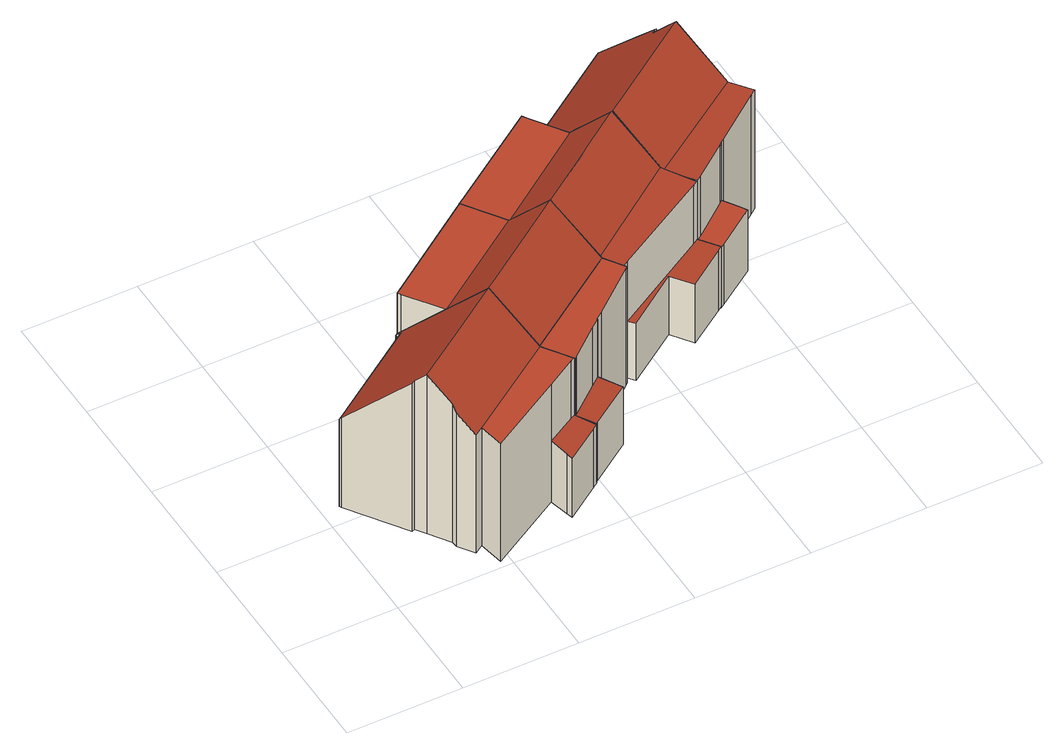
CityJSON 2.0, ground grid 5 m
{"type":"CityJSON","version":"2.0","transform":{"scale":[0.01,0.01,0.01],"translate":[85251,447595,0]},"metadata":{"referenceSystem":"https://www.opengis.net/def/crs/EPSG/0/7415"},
"CityObjects":{
"building1":{"type":"Building","attributes":{"dak_type":"slanted","data_area":33.09,"data_coverage":0.844,"geconstateerd":false,"gid":18956841,"h_dak_50p":6.4,"h_dak_70p":7.19,"h_dak_max":8.37,"h_dak_min":3.15,"h_maaiveld":0.088,"kas_warenhuis":false,"lod11_replace":false,"ondergronds_type":"above ground","oorspronkelijkbouwjaar":1912,"pw_actueel":"yes","pw_bron":"ahn3","reconstructie_methode":"tudelft3d-geoflow","reconstruction_skipped":false,"rmse_lod12":1.42,"rmse_lod13":1.32,"rmse_lod22":0.034,"rn":1,"status":"Pand in gebruik","t_run":77.62,"val3dity_codes_lod12":"[]","val3dity_codes_lod13":"[]","val3dity_codes_lod22":"[]"},"children":["building1-1"]},
"building1-1":{"type":"BuildingPart","parents":["building1"],"geometry":[{"type":"Solid","lod":"2.2","boundaries":[[[[0,1,2,3,4,5,6,7,8,9,10,11,12,13,14,15,16,17,18,19,20,21,22,23,24,25,26]],[[27,19,18,28]],[[29,22,21,30]],[[31,32,30,33]],[[34,15,14,35]],[[35,14,13,36]],[[37,16,15,34]],[[38,5,4,39]],[[40,11,10,41]],[[42,0,26,43]],[[44,25,24,45]],[[43,26,25,44]],[[46,23,22,29]],[[47,20,19,27]],[[48,9,8,49]],[[45,24,23,46]],[[36,13,12,50]],[[51,7,6,52]],[[33,30,21,20,47]],[[53,3,2,54]],[[54,2,1,55]],[[55,1,0,42,56]],[[56,42,32,31]],[[41,10,9,48]],[[50,12,11,40]],[[49,8,7,51]],[[57,17,16,37]],[[28,18,17,57]],[[52,6,5,38]],[[39,4,3,53]],[[30,32,42,43,44,45,46,29]],[[47,58,54,55,56,31,33]],[[52,59,60,61,57,37,34,35,36,50,40,41,48,49,51]],[[61,60,59,52,38,39,53,54,58,47,27,28,57]]]],"semantics":{"surfaces":[{"type":"GroundSurface"},{"type":"WallSurface","on_footprint_edge":true},{"type":"WallSurface","on_footprint_edge":false},{"type":"RoofSurface"}],"values":[[0,1,1,2,1,1,1,1,1,1,1,1,1,1,1,1,1,1,1,1,1,1,2,1,1,1,1,1,1,1,3,3,3,3]]}}]},
"building2":{"type":"Building","attributes":{"dak_type":"slanted","data_area":33.53,"data_coverage":0.82,"geconstateerd":false,"gid":18956847,"h_dak_50p":6.51,"h_dak_70p":7.11,"h_dak_max":8.35,"h_dak_min":3.14,"h_maaiveld":0.136,"kas_warenhuis":false,"lod11_replace":false,"ondergronds_type":"above ground","oorspronkelijkbouwjaar":1912,"pw_actueel":"yes","pw_bron":"ahn3","reconstructie_methode":"tudelft3d-geoflow","reconstruction_skipped":false,"rmse_lod12":1.13,"rmse_lod13":0.716,"rmse_lod22":0.0246,"rn":1,"status":"Pand in gebruik","t_run":79.27,"val3dity_codes_lod12":"[]","val3dity_codes_lod13":"[]","val3dity_codes_lod22":"[]"},"children":["building2-1"]},
"building2-1":{"type":"BuildingPart","parents":["building2"],"geometry":[{"type":"Solid","lod":"2.2","boundaries":[[[[62,63,64,65,66,67,68,69,70,71,72,73,74,75,76,77,78,79,80,81,82,83,84,85,86,87]],[[88,89,90,91]],[[92,84,83,93]],[[94,95,96]],[[97,79,78,98]],[[99,100,66,65,101]],[[101,65,64,102]],[[103,75,74,104]],[[104,74,73,105]],[[106,87,86,107]],[[108,62,87,106]],[[109,80,79,97]],[[110,77,76,111]],[[95,94,104]],[[93,83,82,112]],[[105,73,72,89,88]],[[89,72,71,113]],[[114,68,67,115]],[[115,67,66,100]],[[116,63,62,108]],[[102,64,63,116]],[[117,70,69,118]],[[118,69,68,114]],[[91,90,119,120]],[[112,82,81,121]],[[121,81,80,109]],[[113,71,70,117]],[[120,119,100,99]],[[111,76,75,103]],[[98,78,77,110]],[[122,85,84,92]],[[107,86,85,122]],[[112,121,109,97,98,110,123,124,125,122,92,93]],[[120,99,101,102,116,108,106,96,95,104,105,88,91]],[[126,127,128,103,104,94,96,106,107,129]],[[117,118,114,115,100,119,90,89,113]],[[125,124,123,110,111,103,128,127,126,129,107,122]]]],"semantics":{"surfaces":[{"type":"GroundSurface"},{"type":"WallSurface","on_footprint_edge":false},{"type":"WallSurface","on_footprint_edge":true},{"type":"RoofSurface"}],"values":[[0,1,2,1,2,2,2,2,2,2,2,2,2,1,2,2,2,2,2,2,2,2,2,1,2,2,2,1,2,2,2,2,3,3,3,3,3]]}}]},
"building3":{"type":"Building","attributes":{"dak_type":"slanted","data_area":32.45,"data_coverage":0.791,"geconstateerd":false,"gid":18956844,"h_dak_50p":6.52,"h_dak_70p":7.12,"h_dak_max":8.36,"h_dak_min":3.16,"h_maaiveld":0.13,"kas_warenhuis":false,"lod11_replace":false,"ondergronds_type":"above ground","oorspronkelijkbouwjaar":1912,"pw_actueel":"yes","pw_bron":"ahn3","reconstructie_methode":"tudelft3d-geoflow","reconstruction_skipped":false,"rmse_lod12":1.11,"rmse_lod13":0.867,"rmse_lod22":0.0258,"rn":1,"status":"Pand in gebruik","t_run":75.3,"val3dity_codes_lod12":"[]","val3dity_codes_lod13":"[]","val3dity_codes_lod22":"[]"},"children":["building3-1"]},
"building3-1":{"type":"BuildingPart","parents":["building3"],"geometry":[{"type":"Solid","lod":"2.2","boundaries":[[[[130,131,132,133,134,135,136,137,138,139,140,141,142,143,144,145,146,147,148,149,150,151,152,153]],[[154,148,147,155]],[[156,149,148,154]],[[155,147,146,157]],[[157,146,145,158]],[[159,136,135,160]],[[161,162,163,164]],[[165,137,136,159]],[[166,130,153,167]],[[168,138,137,165]],[[112,134,133,169]],[[170,143,142,171]],[[172,152,151,173]],[[173,151,150,174,175]],[[176,140,139,177]],[[158,145,144,163]],[[167,153,152,172]],[[175,174,162,161]],[[174,150,149,156]],[[164,163,144,143,170]],[[178,132,131,179]],[[169,133,132,178]],[[177,139,138,168]],[[160,135,134,112]],[[171,142,141,180]],[[180,141,140,176]],[[179,131,130,166]],[[172,181,182,170,171,183,184,185,186,166,167]],[[173,175,161,164,170,182,181,172]],[[174,156,154,155,157,158,163,162]],[[178,187,188,177,168,165,159,160,112,169]],[[171,180,176,177,188,187,178,179,166,186,185,184,183]]]],"semantics":{"surfaces":[{"type":"GroundSurface"},{"type":"WallSurface","on_footprint_edge":true},{"type":"WallSurface","on_footprint_edge":false},{"type":"RoofSurface"}],"values":[[0,1,1,1,1,1,2,1,1,1,1,1,1,1,1,1,1,2,1,1,1,1,1,1,1,1,1,3,3,3,3,3]]}}]},
"building4":{"type":"Building","attributes":{"dak_type":"slanted","data_area":36.53,"data_coverage":0.81,"geconstateerd":false,"gid":18956827,"h_dak_50p":6.3,"h_dak_70p":7.07,"h_dak_max":8.39,"h_dak_min":2.87,"h_maaiveld":0.047,"kas_warenhuis":false,"lod11_replace":false,"ondergronds_type":"above ground","oorspronkelijkbouwjaar":1912,"pw_actueel":"yes","pw_bron":"ahn3","reconstructie_methode":"tudelft3d-geoflow","reconstruction_skipped":false,"rmse_lod12":1.81,"rmse_lod13":0.932,"rmse_lod22":0.0279,"rn":1,"status":"Pand in gebruik","t_run":89.49,"val3dity_codes_lod12":"[]","val3dity_codes_lod13":"[]","val3dity_codes_lod22":"[]"},"children":["building4-1"]},
"building4-1":{"type":"BuildingPart","parents":["building4"],"geometry":[{"type":"Solid","lod":"2.2","boundaries":[[[[189,190,191,192,193,194,195,196,197,198,199,200,201,202,203,204,205,206,207,208,209,210,211,212,213,214,215,216,217]],[[218,195,194,219]],[[220,192,191,221]],[[222,190,189,223]],[[223,189,217,224]],[[225,226,227,228]],[[229,211,210,230]],[[230,210,209,231]],[[232,205,204,233]],[[219,194,193,234]],[[235,215,214,236]],[[237,203,202,238]],[[239,234,193,192,220]],[[240,241,242,243]],[[244,198,197,245]],[[238,202,201,246]],[[246,201,200,247,248]],[[236,214,213,226,225]],[[249,250,207,206,251]],[[252,208,207,250]],[[253,254,250,249]],[[251,206,205,232]],[[233,204,203,237]],[[247,200,199,255]],[[248,247,241,240]],[[245,197,196,256]],[[228,227,254,253]],[[231,209,208,252]],[[226,213,212,257]],[[257,212,211,229]],[[256,196,195,218]],[[255,199,198,244]],[[258,216,215,235]],[[224,217,216,258]],[[221,191,190,222]],[[243,242,234,239]],[[236,225,228,253,249,251,232,233,237,259,260,261]],[[241,247,255,244,245,256,218,219,234,242]],[[236,261,260,259,237,238,262,263,264,235]],[[250,254,227,226,257,229,230,231,252]],[[263,262,238,246,248,240,243,239,220,221,222,223,224,258,235,264]]]],"semantics":{"surfaces":[{"type":"GroundSurface"},{"type":"WallSurface","on_footprint_edge":true},{"type":"WallSurface","on_footprint_edge":false},{"type":"RoofSurface"}],"values":[[0,1,1,1,1,2,1,1,1,1,1,1,1,2,1,1,1,1,1,1,2,1,1,1,2,1,2,1,1,1,1,1,1,1,1,2,3,3,3,3,3]]}}]}
},
"vertices":[
[782,214,9],[459,26,9],[439,137,9],[401,111,9],[355,177,9],[352,205,9],[291,294,9],[262,337,9],[249,331,9],[82,574,9],[75,583,9],[89,593,9],[501,876,9],[510,882,9],[498,900,9],[507,907,9],[531,873,9],[726,593,9],[761,542,9],[814,466,9],[848,417,9],[929,300,9],[963,252,9],[984,222,9],[958,205,9],[811,103,9],[803,133,9],[814,466,679],[761,542,771],[963,252,316],[929,300,323],[911,290,619],[911,290,324],[929,300,619],[507,907,437],[498,900,437],[510,882,460],[531,873,480],[352,205,726],[355,177,701],[89,593,462],[75,583,462],[782,214,327],[803,133,317],[811,103,314],[958,205,311],[984,222,311],[848,417,619],[82,574,474],[249,331,778],[501,876,460],[262,337,781],[291,294,835],[401,111,621],[439,137,621],[459,26,621],[782,214,619],[726,593,833],[843,413,619],[337,325,834],[489,430,834],[702,576,833],
[1346,634,14],[1338,628,14],[1136,462,14],[1107,441,14],[1108,439,14],[1149,380,14],[1169,350,14],[988,226,14],[984,222,14],[974,236,14],[933,295,14],[856,406,14],[847,419,14],[725,594,14],[694,638,14],[624,739,14],[516,894,14],[507,907,14],[518,914,14],[944,1210,14],[947,1213,14],[956,1200,14],[1046,1069,14],[1064,1043,14],[1163,899,14],[1286,721,14],[933,295,620],[933,295,322],[937,298,322],[937,298,620],[1046,1069,652],[956,1200,652],[850,421,619],[850,421,620],[1270,710,620],[507,907,648],[516,894,648],[1108,439,620],[1108,439,322],[1107,441,620],[1136,462,620],[725,594,830],[847,419,620],[856,406,620],[1286,721,620],[1163,899,832],[1346,634,620],[518,914,648],[624,739,648],[694,638,775],[947,1213,652],[974,236,317],[1169,350,314],[1149,380,317],[1338,628,620],[984,222,316],[988,226,316],[1067,405,322],[1067,405,620],[944,1210,652],[1064,1043,652],[628,742,648],[630,743,648],[1057,1038,652],[1118,867,832],[775,628,831],[728,596,830],[1133,878,832],
[1164,898,13],[1079,1022,13],[1066,1040,13],[951,1207,13],[947,1213,13],[962,1223,13],[1367,1504,13],[1385,1517,13],[1401,1493,13],[1499,1350,13],[1520,1320,13],[1550,1276,13],[1599,1204,13],[1714,1037,13],[1802,909,13],[1859,826,13],[1836,810,13],[1675,699,13],[1612,790,13],[1382,631,13],[1359,658,13],[1338,645,13],[1281,728,13],[1192,856,13],[1612,790,315],[1675,699,319],[1382,631,310],[1836,810,323],[1859,826,323],[1367,1504,648],[962,1223,652],[1780,896,619],[1780,896,319],[1802,909,320],[1802,909,619],[1385,1517,648],[1164,898,833],[1192,856,782],[1401,1493,648],[951,1207,652],[1714,1037,628],[1599,1204,834],[1281,728,623],[1338,645,618],[1359,658,308],[1359,658,618],[1520,1320,687],[1499,1350,648],[1066,1040,652],[1079,1022,675],[1550,1276,742],[1293,737,624],[1696,1025,628],[1585,1194,834],[1495,1130,834],[1460,1106,834],[1361,1036,833],[1078,1049,651],[1494,1346,648],
[1395,1524,5],[1408,1506,5],[1446,1532,5],[1843,1803,5],[1896,1839,5],[1974,1892,5],[1993,1905,5],[2005,1887,5],[2141,1688,5],[2129,1680,5],[2126,1677,5],[2010,1598,5],[1992,1586,5],[2046,1508,5],[2169,1329,5],[2233,1236,5],[2206,1215,5],[1995,1054,5],[1982,1045,5],[2030,975,5],[2043,953,5],[1875,837,5],[1859,826,5],[1857,828,5],[1803,907,5],[1721,1026,5],[1601,1202,5],[1404,1489,5],[1385,1517,5],[1993,1905,289],[1974,1892,289],[1843,1803,467],[1446,1532,462],[1408,1506,462],[1395,1524,439],[1385,1517,439],[1803,907,626],[1803,907,318],[1819,919,318],[1819,919,626],[1859,826,316],[1875,837,316],[2043,953,323],[2206,1215,622],[2233,1236,622],[1896,1839,290],[1601,1202,835],[1721,1026,617],[2169,1329,616],[2046,1508,838],[1896,1839,468],[1983,1656,675],[1983,1656,290],[1903,1826,290],[1903,1826,483],[2129,1680,288],[2141,1688,288],[1992,1586,740],[2010,1598,290],[2010,1598,740],[1982,1045,624],[1982,1045,325],[1995,1054,624],[2030,975,323],[1973,1037,624],[1973,1037,324],[2126,1677,288],[2005,1887,289],[1857,828,316],[1404,1489,473],[2145,1313,616],[1887,1138,617],[1739,1038,617],[2031,1498,838],[1657,1240,836],[1620,1214,835]
]}
